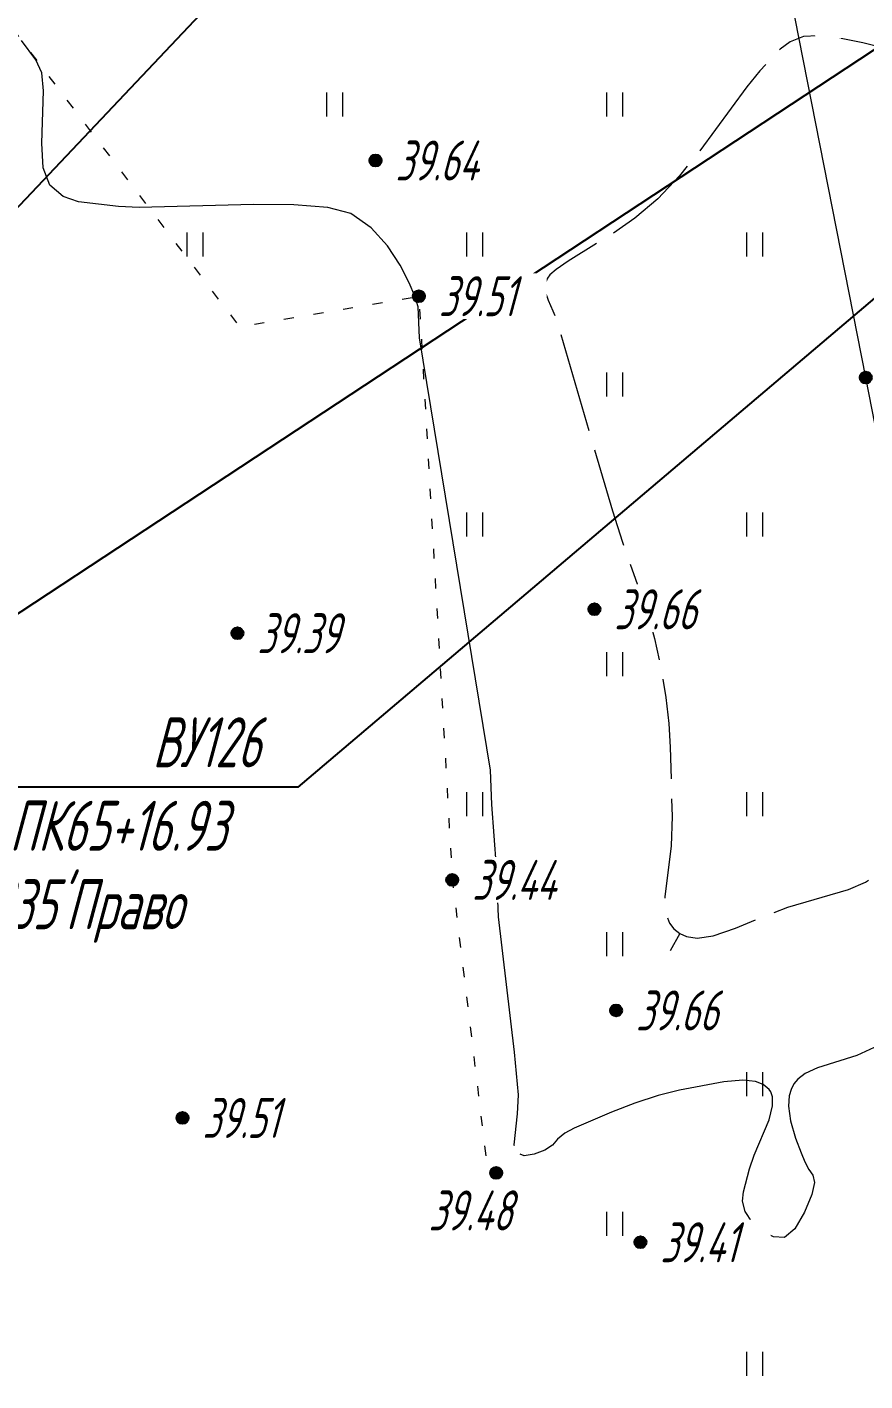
# Model space of a CAD drawing. Extents: x 2208637 to 2213412, y 575334 to 577367.
# Drawn here: x 2210984.3 to 2211005.26, y 576460.37 to 576494.24 of the extents above; entities that cross this region are included whole.
import ezdxf
from ezdxf.enums import TextEntityAlignment as Align

# ---------------------------------------------------------------- set-up
doc = ezdxf.new("R2010")
doc.units = 0
doc.header["$LTSCALE"] = 0.5
doc.linetypes.add('2000_366_2', pattern=[1.5, 0.5, -1])
doc.linetypes.add('500_329_3', pattern=[6, 5, -1])
doc.layers.get('0').update_dxf_attribs({"lineweight": 25})
for name, color, linetype, lineweight in [('ИИ_ГОРИЗОНТАЛИ_ОСН', 32, 'Continuous', 15), ('ИИ_ОГРАДЫ', 7, 'Continuous', 25), ('ИИ_ОТМЕТКИ', 7, 'Continuous', 25), ('ИИ_ТРАССЫ_КЛС', 5, 'Continuous', 40), ('ИИ_УГОДЬЯ', 7, 'Continuous', 25)]:
    doc.layers.add(name, color=color, linetype=linetype, lineweight=lineweight)
doc.styles.add('GOST 2.304', font='cs_gost2304.shx', dxfattribs={"width": 0.8, "oblique": 15})
doc.linetypes.add('2000_475_1', pattern='A,3,[1,Topography.shx,S=0.5,R=90,X=0,Y=0],0', length=3)

# ---------------------------------------------------------------- blocks, each defined once
blk = doc.blocks.new('500_329_6')
at = {"color": 0, "linetype": 'Continuous', "lineweight": -2}
blk.add_lwpolyline([(0, 0), (1, 0)], dxfattribs=at)
blk = doc.blocks.new('500_401')
at = {"color": 0, "linetype": 'Continuous', "lineweight": -2}
for points in [[(-0.4, 0), (-0.4, 1.2)], [(0.4, 0), (0.4, 1.2)]]:
    blk.add_lwpolyline(points, dxfattribs=at)
blk = doc.blocks.new('500_330_1')
at = {"linetype": 'Continuous', "lineweight": -2}
h = blk.add_hatch(color=0, dxfattribs=at)
h.dxf.hatch_style = 1
edge = h.paths.add_edge_path()
edge.add_arc((0, 0), 0.3, 0, 360)
at = {"color": 0, "linetype": 'Continuous', "lineweight": -2}
blk.add_circle((0, 0), 0.3, dxfattribs=at)
at = {"color": 0, "linetype": 'Continuous', "lineweight": -2, "style": 'GOST 2.304', "flags": 1}
for tag, p in [('Номер', (-1, -1)), ('Номер_рабочей_станции', (-1, -3.5))]:
    blk.add_attdef(tag, text='', height=2, dxfattribs=at).set_placement(p, align=Align.RIGHT)
at = {"color": 0, "linetype": 'Continuous', "lineweight": -2, "style": 'GOST 2.304'}
blk.add_attdef('Высота', (1, -1), '', height=2, dxfattribs=at)
at = {"color": 0, "linetype": 'Continuous', "lineweight": -2, "style": 'GOST 2.304', "flags": 1}
blk.add_attdef('Код', (0, -3.5), '', height=2, dxfattribs=at)

msp = doc.modelspace()

# ---------------------------------------------------------------- linework, layer by layer
at = {"layer": 'ИИ_ГОРИЗОНТАЛИ_ОСН', "elevation": 39.5, "flags": 128}
for points in [[(2210996.489, 576466.25), (2210996.482, 576466.275), (2210996.569, 576467.05), (2210996.59, 576467.527), (2210996.488, 576468.594), (2210996.092, 576471.983), (2210996.042, 576473.225), (2210995.925, 576474.79), (2210995.892, 576475.648), (2210994.113, 576486.469), (2210994.08, 576487.239), (2210994, 576487.512), (2210993.858, 576487.841), (2210993.632, 576488.281), (2210993.316, 576488.764), (2210992.905, 576489.218), (2210992.394, 576489.576), (2210991.818, 576489.728), (2210990.969, 576489.795), (2210989.96, 576489.803), (2210987.103, 576489.724), (2210986.585, 576489.749), (2210985.588, 576489.871), (2210985.2, 576489.999), (2210984.869, 576490.282), (2210984.705, 576490.721), (2210984.666, 576491.34), (2210984.709, 576492.645), (2210984.666, 576493.095), (2210984.516, 576493.425), (2210984.161, 576493.904)], [(2211005.599, 576468.761), (2211005.05, 576468.513), (2211004.071, 576468.205), (2211003.764, 576468.065), (2211003.58, 576467.923), (2211003.482, 576467.803), (2211003.408, 576467.66), (2211003.364, 576467.501), (2211003.347, 576467.243), (2211003.394, 576466.882), (2211003.521, 576466.445), (2211003.661, 576466.082), (2211003.752, 576465.853), (2211003.851, 576465.663), (2211003.953, 576465.518), (2211003.997, 576465.338), (2211003.925, 576465.04), (2211003.746, 576464.596), (2211003.504, 576464.179), (2211003.242, 576463.959), (2211002.967, 576463.974), (2211002.685, 576464.116), (2211002.436, 576464.343), (2211002.257, 576464.613), (2211002.191, 576464.868), (2211002.219, 576465.107), (2211002.373, 576465.676), (2211002.488, 576466.02), (2211002.863, 576466.908), (2211002.946, 576467.252), (2211002.942, 576467.477), (2211002.899, 576467.605), (2211002.862, 576467.66), (2211002.714, 576467.788), (2211002.52, 576467.863), (2211002.201, 576467.895), (2211001.724, 576467.853), (2211000.615, 576467.644), (2211000.085, 576467.513), (2210999.499, 576467.32), (2210998.916, 576467.097), (2210997.985, 576466.692), (2210997.753, 576466.574), (2210997.569, 576466.421), (2210997.439, 576466.271), (2210997.248, 576466.144), (2210996.982, 576466.046), (2210996.73, 576466.007), (2210996.632, 576466.043)]]:
    msp.add_lwpolyline(points, dxfattribs=at)
at = {"layer": 'ИИ_ГОРИЗОНТАЛИ_ОСН', "color": 32, "linetype": '500_329_3', "lineweight": 20, "elevation": 39.75, "flags": 128}
msp.add_lwpolyline([(2211002.628, 576493.143), (2211002.301, 576492.745), (2211001.128, 576491.145), (2211000.616, 576490.518), (2211000.077, 576489.947), (2210999.5, 576489.461), (2210998.9, 576489.043), (2210997.835, 576488.386), (2210997.533, 576488.18), (2210997.377, 576488.043), (2210997.313, 576487.959), (2210997.276, 576487.862), (2210997.257, 576487.754), (2210997.266, 576487.602), (2210997.329, 576487.407), (2210997.451, 576487.144), (2210997.57, 576486.824), (2210998.941, 576482.14), (2210999.192, 576481.356), (2210999.822, 576479.564), (2210999.996, 576478.947), (2211000.156, 576478.216), (2211000.278, 576477.467), (2211000.348, 576476.816), (2211000.382, 576476.228), (2211000.434, 576474.496), (2211000.412, 576473.755), (2211000.253, 576472.479), (2211000.276, 576472.076), (2211000.369, 576471.824), (2211000.478, 576471.682), (2211000.55, 576471.62), (2211000.628, 576471.566), (2211000.794, 576471.49), (2211001.063, 576471.449), (2211001.461, 576471.503), (2211002.019, 576471.695), (2211002.642, 576471.959), (2211003.325, 576472.222), (2211004.843, 576472.668), (2211005.273, 576472.853), (2211005.689, 576473.121), (2211006.108, 576473.511), (2211006.49, 576473.984), (2211006.795, 576474.488), (2211007.03, 576475.036), (2211007.203, 576475.641), (2211007.323, 576476.318), (2211007.397, 576477.078), (2211007.336, 576477.687), (2211007.118, 576478.42), (2211006.062, 576481.092), (2211005.755, 576482.052), (2211005.562, 576483.002), (2211005.525, 576483.737), (2211005.584, 576484.265), (2211005.671, 576484.603), (2211005.809, 576484.946), (2211006.003, 576485.288), (2211006.37, 576485.761), (2211006.979, 576486.323), (2211007.868, 576486.924), (2211008.821, 576487.427), (2211009.756, 576487.848), (2211010.587, 576488.202), (2211011.232, 576488.503), (2211011.606, 576488.769), (2211011.898, 576489.193), (2211012.112, 576489.632), (2211012.263, 576490.047), (2211012.441, 576490.641), (2211012.653, 576491.121), (2211012.633, 576491.328), (2211012.466, 576491.478), (2211011.872, 576491.654), (2211009.803, 576492.47), (2211008.242, 576493.022), (2211007.501, 576493.248), (2211005.913, 576493.678), (2211005.201, 576493.847), (2211004.58, 576493.968), (2211004.078, 576494.025), (2211003.723, 576494.003), (2211003.383, 576493.875), (2211003.134, 576493.687)], close=True, dxfattribs=at)
at = {"layer": 'ИИ_ОГРАДЫ', "linetype": '2000_475_1', "lineweight": 20, "flags": 128}
msp.add_lwpolyline([(2211007.941, 576453.294), (2211007.898, 576462.801), (2211007.854, 576472.309), (2211005.275, 576485.473), (2211003.197, 576496.075), (2211001.163, 576506.46), (2211011.823, 576510.963), (2211019.32, 576514.13)], dxfattribs=at)
at = {"layer": 'ИИ_ТРАССЫ_КЛС', "lineweight": 25, "flags": 128}
for points in [[(2211018.887, 576526.555), (2210979.742, 576485.165), (2210970.225, 576485.165)], [(2211031.248, 576510.646), (2210978.977, 576476.222), (2210969.518, 576476.222)], [(2211029.963, 576508.216), (2210991.072, 576475.222), (2210980.904, 576475.222)]]:
    msp.add_lwpolyline(points, dxfattribs=at)
at = {"layer": 'ИИ_УГОДЬЯ', "linetype": '2000_366_2', "lineweight": 20, "flags": 128}
msp.add_lwpolyline([(2210953.087, 576518.898), (2210955.774, 576518.562), (2210956.445, 576521.103), (2210961.099, 576520.288), (2210965.378, 576519.874), (2210967.168, 576527.318), (2210974.766, 576527.29), (2210975.495, 576521.471), (2210975.545, 576514.448), (2210985.271, 576513.82), (2210983.722, 576494.48), (2210989.605, 576486.748), (2210994.099, 576487.508), (2210994.935, 576472.905), (2210995.814, 576465.67)], dxfattribs=at)

# ---------------------------------------------------------------- block references
at = {"layer": 'ИИ_ГОРИЗОНТАЛИ_ОСН', "xscale": 0.5, "yscale": 0.5, "zscale": 0.5, "rotation": 240.468804943463}
msp.add_blockref('500_329_6', (2211000.628, 576471.566, 39.75), dxfattribs=at)
at = {"layer": 'ИИ_ОТМЕТКИ'}
ref = msp.add_blockref('500_330_1', (2211005.275, 576485.473, 39.762), dxfattribs=dict(at, xscale=0.5, yscale=0.5, zscale=0.5))
ref.add_attrib('Высота', '39.76', (2211005.775, 576484.973, 13.39), dxfattribs={"layer": '0', "color": 0, "linetype": 'Continuous', "lineweight": -2, "height": 1, "style": 'GOST 2.304', "oblique": 15, "width": 0.8})
at = {"layer": 'ИИ_УГОДЬЯ', "lineweight": 20, "xscale": 0.5, "yscale": 0.5, "zscale": 0.5}
for p in [(2210992, 576492), (2210999, 576492), (2210988.5, 576488.5), (2210995.5, 576488.5), (2211002.5, 576488.5), (2210999, 576485), (2210995.5, 576481.5), (2211002.5, 576481.5), (2210999, 576478), (2210995.5, 576474.5), (2211002.5, 576474.5), (2210999, 576471), (2211002.5, 576467.5), (2210999, 576464), (2211002.5, 576460.5)]:
    msp.add_blockref('500_401', p, dxfattribs=at)

# ---------------------------------------------------------------- next in the draw order: wipeouts: each hides what was drawn before it
at = {"lineweight": 0}
for points, layer in [([(2211003.507, 576496.599), (2211004.047, 576493.843), (2211005.223, 576494.074), (2211004.683, 576496.829)], 'ИИ_ОТМЕТКИ'), ([(2210993.564, 576490.332), (2210996.231, 576490.332), (2210996.231, 576491.53), (2210993.564, 576491.53)], 'ИИ_ОТМЕТКИ'), ([(2210994.649, 576486.938), (2210997.296, 576486.938), (2210997.296, 576488.078), (2210994.649, 576488.078)], 'ИИ_ОТМЕТКИ'), ([(2210999.039, 576479.105), (2211001.767, 576479.105), (2211001.767, 576480.302), (2210999.039, 576480.302)], 'ИИ_ОТМЕТКИ'), ([(2210990.109, 576478.506), (2210992.917, 576478.506), (2210992.917, 576479.646), (2210990.109, 576479.646)], 'ИИ_ОТМЕТКИ'), ([(2210995.485, 576472.335), (2210998.212, 576472.335), (2210998.212, 576473.475), (2210995.485, 576473.475)], 'ИИ_ОТМЕТКИ'), ([(2210999.58, 576469.07), (2211002.308, 576469.07), (2211002.308, 576470.268), (2210999.58, 576470.268)], 'ИИ_ОТМЕТКИ'), ([(2210988.738, 576466.381), (2210991.386, 576466.381), (2210991.386, 576467.521), (2210988.738, 576467.521)], 'ИИ_ОТМЕТКИ'), ([(2210994.391, 576464.067), (2210997.259, 576464.067), (2210997.259, 576465.207), (2210994.391, 576465.207)], 'ИИ_ОТМЕТКИ'), ([(2211000.19, 576463.27), (2211002.898, 576463.27), (2211002.898, 576464.41), (2211000.19, 576464.41)], 'ИИ_ОТМЕТКИ'), ([(2210987.496, 576475.636), (2210991.33, 576475.636), (2210991.33, 576477.158), (2210987.496, 576477.158)], 'ИИ_ТРАССЫ_КЛС'), ([(2210983.918, 576473.548), (2210991.203, 576473.548), (2210991.203, 576475.045), (2210983.918, 576475.045)], 'ИИ_ТРАССЫ_КЛС'), ([(2210981.17, 576471.585), (2210990.946, 576471.585), (2210990.946, 576473.082), (2210981.17, 576473.082)], 'ИИ_ТРАССЫ_КЛС')]:
    msp.add_wipeout(points, dxfattribs=at).dxf.layer = layer

# ---------------------------------------------------------------- next in the draw order: block references
at = {"layer": 'ИИ_ОТМЕТКИ'}
ref = msp.add_blockref('500_330_1', (2210993.014, 576490.902, 39.636), dxfattribs=dict(at, xscale=0.5, yscale=0.5, zscale=0.5))
ref.add_attrib('Высота', '39.64', (2210993.514, 576490.402, -26.424), dxfattribs={"layer": '0', "color": 0, "linetype": 'Continuous', "lineweight": -2, "height": 1, "style": 'GOST 2.304', "oblique": 15, "width": 0.8})
ref = msp.add_blockref('500_330_1', (2210994.099, 576487.508, 39.508), dxfattribs=dict(at, xscale=0.5, yscale=0.5, zscale=0.5))
ref.add_attrib('Высота', '39.51', (2210994.599, 576487.008, -26.339), dxfattribs={"layer": '0', "color": 0, "linetype": 'Continuous', "lineweight": -2, "height": 1, "style": 'GOST 2.304', "oblique": 15, "width": 0.8})
ref = msp.add_blockref('500_330_1', (2210998.489, 576479.675, 39.663), dxfattribs=dict(at, xscale=0.5, yscale=0.5, zscale=0.5))
ref.add_attrib('Высота', '39.66', (2210998.989, 576479.175, -26.442), dxfattribs={"layer": '0', "color": 0, "linetype": 'Continuous', "lineweight": -2, "height": 1, "style": 'GOST 2.304', "oblique": 15, "width": 0.8})
ref = msp.add_blockref('500_330_1', (2210989.559, 576479.076, 39.39), dxfattribs=dict(at, xscale=0.5, yscale=0.5, zscale=0.5))
ref.add_attrib('Высота', '39.39', (2210990.059, 576478.576, -26.26), dxfattribs={"layer": '0', "color": 0, "linetype": 'Continuous', "lineweight": -2, "height": 1, "style": 'GOST 2.304', "oblique": 15, "width": 0.8})
ref = msp.add_blockref('500_330_1', (2210994.935, 576472.905, 39.437), dxfattribs=dict(at, xscale=0.5, yscale=0.5, zscale=0.5))
ref.add_attrib('Высота', '39.44', (2210995.435, 576472.405, -26.291), dxfattribs={"layer": '0', "color": 0, "linetype": 'Continuous', "lineweight": -2, "height": 1, "style": 'GOST 2.304', "oblique": 15, "width": 0.8})
ref = msp.add_blockref('500_330_1', (2210999.03, 576469.64, 39.66), dxfattribs=dict(at, xscale=0.5, yscale=0.5, zscale=0.5))
ref.add_attrib('Высота', '39.66', (2210999.53, 576469.14, 39.66), dxfattribs={"layer": '0', "color": 0, "linetype": 'Continuous', "lineweight": -2, "height": 1, "style": 'GOST 2.304', "oblique": 15, "width": 0.8})
ref = msp.add_blockref('500_330_1', (2210988.188, 576466.951, 39.507), dxfattribs=dict(at, xscale=0.5, yscale=0.5, zscale=0.5))
ref.add_attrib('Высота', '39.51', (2210988.688, 576466.451), dxfattribs={"layer": '0', "color": 0, "linetype": 'Continuous', "lineweight": -2, "height": 1, "style": 'GOST 2.304', "oblique": 15, "width": 0.8})
ref = msp.add_blockref('500_330_1', (2210996.033, 576465.575, 39.484), dxfattribs=dict(at, xscale=0.5, yscale=0.5, zscale=0.5))
ref.add_attrib('Высота', '39.48', (2210994.341, 576464.137), dxfattribs={"layer": '0', "color": 0, "linetype": 'Continuous', "lineweight": -2, "height": 1, "style": 'GOST 2.304', "oblique": 15, "width": 0.8})
ref = msp.add_blockref('500_330_1', (2210999.64, 576463.84, 39.41), dxfattribs=dict(at, xscale=0.5, yscale=0.5, zscale=0.5))
ref.add_attrib('Высота', '39.41', (2211000.14, 576463.34, 39.41), dxfattribs={"layer": '0', "color": 0, "linetype": 'Continuous', "lineweight": -2, "height": 1, "style": 'GOST 2.304', "oblique": 15, "width": 0.8})

# ---------------------------------------------------------------- next in the draw order: texts
at = {"layer": 'ИИ_ТРАССЫ_КЛС', "lineweight": 25, "style": 'GOST 2.304', "oblique": 15, "width": 0.8}
for s, p in [('ВУ126', (2210987.433, 576475.723)), ('ПК65+16.93', (2210983.856, 576473.635)), ("а=64°35'Право", (2210981.099, 576471.672))]:
    msp.add_text(s, height=1.25, dxfattribs=at).set_placement(p)

doc.saveas('drawing.dxf')
